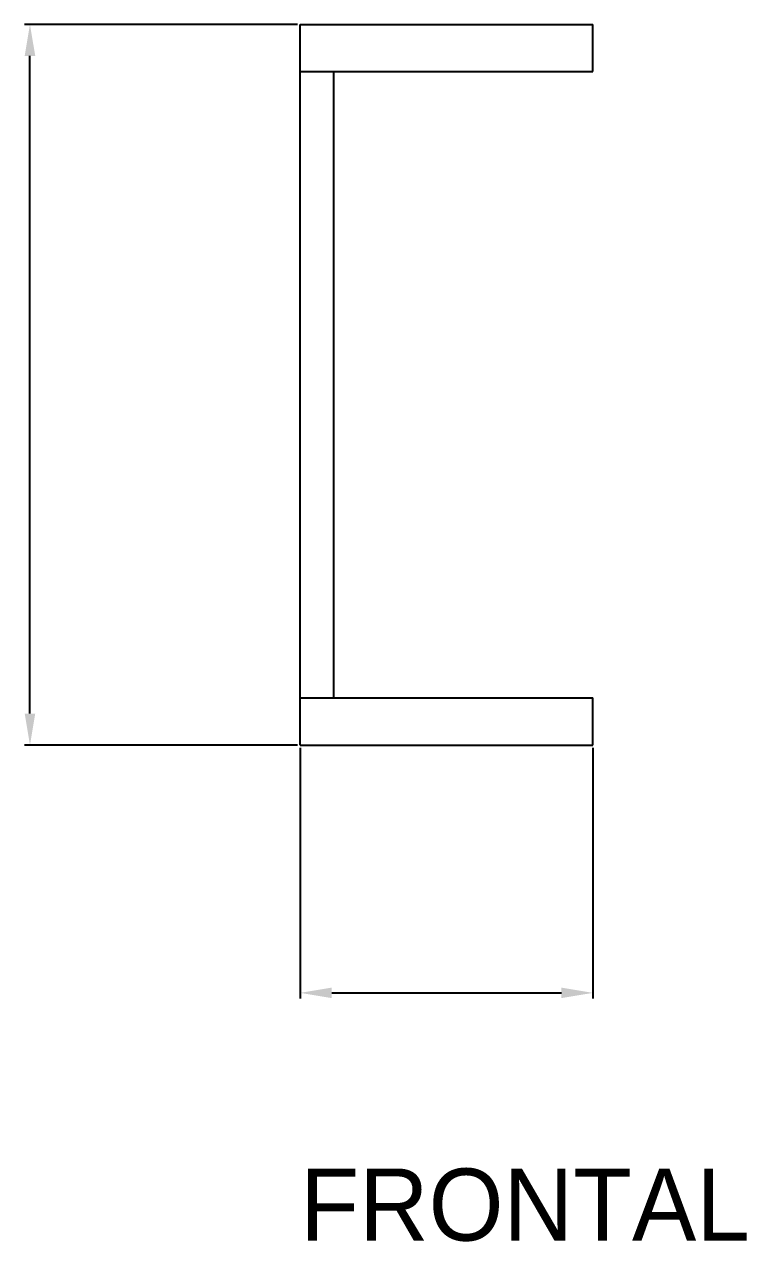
# Model space of a CAD drawing. Header units: millimetres. Extents: x -61 to 13940, y -87340 to 371.
# Drawn here: x 4038.8 to 4199.1, y -31981.2 to -31711 of the extents above; entities that cross this region are included whole.
import ezdxf

# ---------------------------------------------------------------- set-up
doc = ezdxf.new("R2010")
doc.units = ezdxf.units.MM
for name, color, linetype in [('R18_COTAS_P', 1, 'Continuous'), ('R18_PIEZAS_P', 3, 'Continuous'), ('R18_TEXTOS', 7, 'Continuous')]:
    doc.layers.add(name, color=color, linetype=linetype)
doc.dimstyles.get("Standard").update_dxf_attribs({"dimtxt": 2.5, "dimasz": 2.5, "dimexe": 1.25, "dimexo": 0.625, "dimtad": 1, "dimcen": 2.5, "dimazin": 3, "dimtfac": 1, "dimtmove": 0, "dimatfit": 3, "dimarcsym": 0})

# ---------------------------------------------------------------- blocks, each defined once
blk = doc.blocks.new('*D149')
at = {"layer": 'Defpoints', "color": 0, "transparency": 16777216}
for p in [(4100, -31870.97), (4165, -31870.97), (4165, -31925.97)]:
    blk.add_point(p, dxfattribs=at)
at = {"layer": 'R18_COTAS_P', "color": 0, "lineweight": -2, "transparency": 16777216}
for p, q in [((4100, -31871.59), (4100, -31927.22)), ((4165, -31871.59), (4165, -31927.22)), ((4107, -31925.97), (4158, -31925.97))]:
    blk.add_line(p, q, dxfattribs=at)
at = {"layer": 'R18_COTAS_P', "color": 0, "transparency": 16777216}
for points in [[(4107, -31924.8), (4107, -31927.13), (4100, -31925.97)], [(4158, -31924.8), (4158, -31927.13), (4165, -31925.97)]]:
    blk.add_solid(points, dxfattribs=at)
blk = doc.blocks.new('*D150')
at = {"layer": 'Defpoints', "color": 0, "transparency": 16777216}
for p in [(4040, -31710.97), (4100, -31710.97), (4100, -31870.97)]:
    blk.add_point(p, dxfattribs=at)
at = {"layer": 'R18_COTAS_P', "color": 0, "lineweight": -2, "transparency": 16777216}
for p, q in [((4099.38, -31710.97), (4038.75, -31710.97)), ((4040, -31863.97), (4040, -31717.97)), ((4099.38, -31870.97), (4038.75, -31870.97))]:
    blk.add_line(p, q, dxfattribs=at)
at = {"layer": 'R18_COTAS_P', "color": 0, "transparency": 16777216}
for points in [[(4038.83, -31717.97), (4041.17, -31717.97), (4040, -31710.97)], [(4038.83, -31863.97), (4041.17, -31863.97), (4040, -31870.97)]]:
    blk.add_solid(points, dxfattribs=at)

msp = doc.modelspace()

# ---------------------------------------------------------------- linework, layer by layer
at = {"layer": 'R18_PIEZAS_P'}
for p, q in [((4100, -31710.967), (4165, -31710.967)), ((4100, -31721.467), (4100, -31710.967)), ((4165, -31721.467), (4165, -31710.967)), ((4100, -31721.467), (4165, -31721.467)), ((4100, -31721.467), (4107.5, -31721.467)), ((4100, -31860.467), (4100, -31721.467)), ((4107.5, -31860.467), (4107.5, -31721.467)), ((4100, -31860.467), (4165, -31860.467)), ((4100, -31870.967), (4100, -31860.467)), ((4100, -31860.467), (4107.5, -31860.467)), ((4165, -31870.967), (4165, -31860.467)), ((4100, -31870.967), (4165, -31870.967))]:
    msp.add_line(p, q, dxfattribs=at)

# ---------------------------------------------------------------- texts
at = {"layer": 'R18_TEXTOS'}
msp.add_text('FRONTAL', height=16, dxfattribs=at).set_placement((4100, -31980.967))

# ---------------------------------------------------------------- dimensions: what is measured, and where the dimension line sits
at = {"layer": 'R18_COTAS_P'}
dim = msp.add_linear_dim(base=(4040, -31710.967), p1=(4100, -31870.967), p2=(4100, -31710.967), angle=90, dimstyle='Standard', override={"dimtxt": 16, "dimasz": 7, "dimtad": 1, "dimdec": 2}, dxfattribs=at)
dim.commit()
dim.dimension.update_dxf_attribs({"geometry": '*D150', "text_midpoint": (4040, -31790.967)})
dim = msp.add_linear_dim(base=(4165, -31925.967), p1=(4100, -31870.967), p2=(4165, -31870.967), dimstyle='Standard', override={"dimtxt": 16, "dimasz": 7, "dimtad": 1, "dimdec": 2}, dxfattribs=at)
dim.commit()
dim.dimension.update_dxf_attribs({"geometry": '*D149', "text_midpoint": (4132.5, -31925.967)})

doc.saveas('drawing.dxf')
